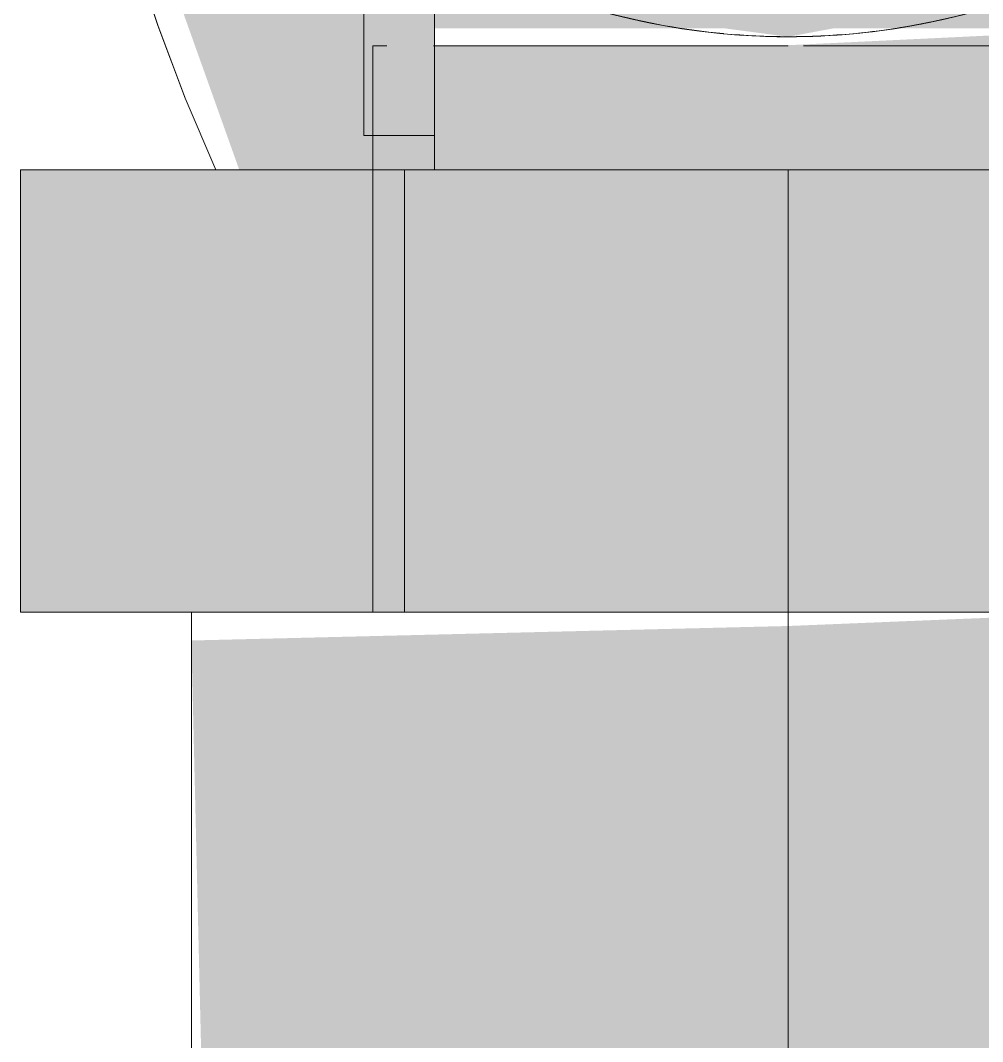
# Model space of a CAD drawing. Header units: millimetres. Extents: x -4000 to 187956, y -58990 to 162485.
# Drawn here: x 13898.29 to 13925.49, y 15852.1 to 15880.96 of the extents above; entities that cross this region are included whole.
import ezdxf

# ---------------------------------------------------------------- set-up
doc = ezdxf.new("R2010")
doc.units = ezdxf.units.MM
doc.linetypes.add('AEC_Center', pattern=[2400, 1200, -400, 400, -400])
for name, color, linetype, lineweight in [('A-GENM', 13, 'Continuous', 9), ('P-PIPE', 3, 'Continuous', 9), ('P-PIPE-CNTR', 3, 'Continuous', 9)]:
    doc.layers.add(name, color=color, linetype=linetype, lineweight=lineweight)

# ---------------------------------------------------------------- blocks, each defined once
blk = doc.blocks.new('DHA_Cụm đồng hồ đo nước_DN15-50 _ Kèm rắc co đồng_rắc co ren ngoài_ nối thẳng ren ngoài_van 1 chiều đồng_ van cổng đồng_ - DN20-1977990-0_000')
at = {"layer": 'P-PIPE', "color": 83, "lineweight": 13}
for p, q in [((0, -145), (0, -157.5)), ((0, -158.304), (0, -195.5))]:
    blk.add_line(p, q, dxfattribs=at)
blk = doc.blocks.new('DHA_Van 1 chiều_Đồng_DN15-50 - DN20-1977565-0_000')
at = {"layer": 'A-GENM', "lineweight": 13, "transparency": 33554534}
for points in [[(-35, 10.854), (-22.5, 10.854), (-22.5, 21.708), (-35, 21.708)], [(-18.74, 0), (-17.559, -6.338), (-16.095, -9.87), (-12.958, -13.958), (-8.87, -17.095), (-4.109, -19.067), (1, -19.74), (6.109, -19.067), (10.87, -17.095), (17.363, -10.824), (18.95, -7.807), (20.481, -1.966), (20.74, 0), (18.95, 7.807), (18.095, 9.87), (14.958, 13.958), (10.87, 17.095), (6.109, 19.067), (0.705, 19.701), (-4.109, 19.067), (-8.87, 17.095), (-12.958, 13.958), (-17.559, 6.338), (-18.067, 5.109)], [(-35, -10.854), (-22.5, -10.824), (-22.5, 10.854), (-35, 10.854), (-35, -10.824)], [(-35, -8.66), (-35, -9.659), (-22.5, -8.66), (-22.5, 8.66), (-35, 8.66), (-35, -7.071)]]:
    blk.add_hatch(color=83, dxfattribs=at).paths.add_polyline_path(points)
at = {"layer": 'P-PIPE', "lineweight": 13, "transparency": 33554534}
for points in [[(-22.5, 10), (1, 10), (1, 0), (22.5, 0), (22.5, 16.187), (13.164, 19.308), (0.705, 20.397), (-9.892, 20.021), (-22.5, 15.522), (-22.5, 12.761)], [(-22.261, 10), (-21.161, -10), (-18.5, -10), (-19.459, 10), (-21.805, 10)], [(-18.5, -10), (1, -10), (0.705, 10), (-18.5, 10), (-18.5, -1.966)]]:
    blk.add_hatch(color=83, dxfattribs=at).paths.add_polyline_path(points)
at = {"layer": 'A-GENM', "color": 83, "lineweight": 13}
for p, q in [((-35, 10.854), (-35, 21.708)), ((-35, 21.708), (-35, 17.772)), ((-35, 21.708), (-22.5, 21.708)), ((-22.5, 15.522), (-22.5, 21.708)), ((-22.5, 21.708), (-22.5, 10.854)), ((-35, 16.3), (-35, 11.932)), ((-22.5, 12.761), (-22.5, 15.522)), ((-35, -10.854), (-35, 10.854)), ((-22.5, 10.854), (-35, 10.854)), ((-35, 10.854), (-22.5, 10.854)), ((-22.5, 10.854), (-22.5, -10.854)), ((-35, 9.659), (-35, 10)), ((-35, 9.659), (-35, 10)), ((-22.5, 10), (-22.5, 8.66)), ((-35, 8.66), (-35, 9.659)), ((-35, 8.66), (-35, 9.659)), ((-35, 6.91), (-35, 8.356)), ((-35, 6.91), (-35, 8.356)), ((-35, 8.309), (-35, 7.071)), ((-22.5, 8.356), (-22.5, 6.91)), ((-22.5, 8.356), (-22.5, 6.91)), ((-22.5, 3.661), (-22.5, 5)), ((-22.5, 5), (-22.5, 3.693)), ((-22.5, 5), (-22.5, 3.693)), ((-35, 3.06), (-35, 4.394)), ((-35, 3.06), (-35, 4.394)), ((-35, 4.368), (-35, 3.041)), ((-35, 2.588), (-35, -1.966)), ((-35, -2.588), (-35, 2.588)), ((-35, 0), (-35, 2.588)), ((-22.5, 0.665), (-22.5, 2.588)), ((-22.5, 2.588), (-22.5, 0.672)), ((-22.5, 2.588), (-22.5, 0.672)), ((-22.5, 0), (-22.5, -2.588)), ((-35, -2.588), (-35, 0)), ((-22.5, -1.966), (-22.5, 0)), ((-22.5, 0), (-22.5, -2.588)), ((-35, -3.041), (-35, -4.368)), ((-35, -4.394), (-35, -3.06)), ((-35, -4.394), (-35, -3.06)), ((-22.5, -4.472), (-22.5, -3.041)), ((-22.5, -3.06), (-22.5, -5)), ((-22.5, -3.06), (-22.5, -5))]:
    blk.add_line(p, q, dxfattribs=at)
for start, end in [(360, 180), (150, 180), (180, 360), (180, 185.3522), (185.7712, 210)]:
    blk.add_arc((1, 0), 19.74, start, end, dxfattribs=at)
at = {"layer": 'P-PIPE', "color": 83, "lineweight": 13}
for p, q in [((-22.5, 16.187), (-22.5, 13.307)), ((-22.5, 15.53), (-22.5, 11.171)), ((-21.534, 12), (-21.534, 10)), ((-15.466, 12), (-21.534, 12)), ((-15.466, 12), (-21.534, 12)), ((-22.5, -10), (-22.5, 10)), ((-18.5, 10), (-22.5, 10)), ((-21.534, 10), (-21.431, 10)), ((-21.534, 10), (-21.431, 10)), ((-21.431, 10), (-21.128, 10)), ((-21.431, 10), (-21.128, 10)), ((-21.128, 10), (-20.646, 10)), ((-21.128, 10), (-20.646, 10)), ((-20.646, 10), (-20.017, 10)), ((-20.646, 10), (-20.017, 10)), ((-20.017, 10), (-19.285, 10)), ((-20.017, 10), (-19.285, 10)), ((-19.285, 10), (-18.5, 10)), ((-19.285, 10), (-18.5, 10)), ((-18.5, 10), (-15.996, 10)), ((-18.5, 10), (-17.715, 10)), ((-18.5, 10), (-17.715, 10)), ((-22.5, 5.174), (-22.5, 3.819)), ((-22.5, 2.713), (-22.5, 0.7)), ((-22.5, 0), (-22.5, -2.065)), ((-22.5, -3.182), (-22.5, -4.644))]:
    blk.add_line(p, q, dxfattribs=at)
at = {"layer": 'P-PIPE', "color": 83, "lineweight": 13, "flags": 128}
blk.add_lwpolyline([(-22.5, 16.187), (-20.475, 17.047), (-18.417, 17.825), (-16.33, 18.52), (-14.217, 19.131), (-12.081, 19.657), (-9.925, 20.097), (-7.754, 20.451), (-5.571, 20.717), (-3.378, 20.896), (-1.18, 20.987), (1.02, 20.991), (3.218, 20.906), (5.411, 20.733), (7.595, 20.473), (9.768, 20.126), (11.924, 19.692), (14.062, 19.172), (16.177, 18.567), (18.266, 17.878), (20.326, 17.106), (22.354, 16.253), (22.5, 16.187)], dxfattribs=at)
blk = doc.blocks.new('DHA_Nối thẳng ren ngoài_PPr_DN20-110 - Standard-1978864-0_000')
at = {"layer": 'P-PIPE', "lineweight": 13, "transparency": 33554534}
for points in [[(-12.5, 8.437), (-12.5, -16.875), (12.5, -16.3), (11.696, 16.875), (-12.5, 16.3), (-12.5, 11.932)], [(12.5, -11.75), (28.5, -10.824), (28.5, 11.75), (12.5, 11.35), (12.5, -11.35)], [(-12.5, 7.071), (-12.5, -10), (12.5, -9.659), (11.696, 10), (-12.5, 9.659), (-12.5, 8.66)], [(12.5, -8.66), (12.5, -10), (28.5, -9.659), (28.5, 10), (12.5, 9.659), (12.5, -7.071)]]:
    blk.add_hatch(color=83, dxfattribs=at).paths.add_polyline_path(points)
at = {"layer": 'P-PIPE', "color": 83, "lineweight": 13}
for p, q in [((12.5, 16.875), (-12.5, 16.875)), ((12.5, 11.932), (12.5, 16.875)), ((12.5, 16.3), (12.5, 16.875)), ((12.5, 14.614), (12.5, 16.3)), ((12.5, 11.932), (12.5, 14.614)), ((25, 11.75), (12.5, 11.75)), ((12.5, 11.75), (12.5, 11.35)), ((12.5, 11.75), (12.5, 11.35)), ((28.5, 11.75), (25, 11.75)), ((28.5, 11.35), (28.5, 11.75)), ((28.5, 11.35), (28.5, 11.75)), ((12.5, 8.437), (12.5, 10.931)), ((12.5, 10.176), (12.5, 8.457)), ((12.5, 8.66), (12.5, 10)), ((12.5, 9.659), (12.5, 10)), ((12.5, 10), (12.5, 9.659)), ((12.5, 10), (12.5, 8.66)), ((28.5, 8.309), (28.5, 10.028)), ((28.5, 10), (28.5, 8.66)), ((28.5, 10), (28.5, 8.66)), ((12.5, 8.66), (12.5, 9.659)), ((12.5, 9.659), (12.5, 8.66)), ((12.5, 4.368), (12.5, 8.437)), ((12.5, 7.071), (12.5, 8.356)), ((12.5, 6.91), (12.5, 8.356)), ((12.5, 8.356), (12.5, 6.91)), ((12.5, 8.356), (12.5, 6.91)), ((12.5, 7.122), (12.5, 8.316)), ((12.5, 8.309), (12.5, -8.309)), ((12.5, 8.309), (12.5, 7.132)), ((28.5, 8.356), (28.5, 6.91)), ((28.5, 8.356), (28.5, 6.91)), ((28.5, 7.132), (28.5, 8.309)), ((28.5, 5.875), (28.5, 8.309)), ((12.5, 6.91), (12.5, 7.071)), ((12.5, 6.952), (12.5, 5.875)), ((28.5, 5.875), (28.5, 6.952)), ((28.5, 3.041), (28.5, 5.875)), ((28.5, 3.041), (28.5, 5.034)), ((28.5, 5), (28.5, 3.06)), ((28.5, 5), (28.5, 3.06)), ((12.5, 4.406), (12.5, 3.041)), ((12.5, 3.06), (12.5, 4.394)), ((12.5, 3.06), (12.5, 4.394)), ((12.5, 4.394), (12.5, 3.06)), ((12.5, 4.394), (12.5, 3.06)), ((12.5, 3.059), (12.5, 4.368)), ((12.5, 0), (12.5, 4.368)), ((28.5, 0), (28.5, 3.041)), ((12.5, -1.984), (12.5, 2.608)), ((12.5, 2.596), (12.5, 0)), ((12.5, -2.588), (12.5, 2.588)), ((12.5, 0), (12.5, 2.588)), ((12.5, 2.588), (12.5, 0)), ((12.5, 2.588), (12.5, -2.588)), ((28.5, 0), (28.5, 2.596)), ((28.5, 2.588), (28.5, 0)), ((28.5, 2.588), (28.5, 0)), ((12.5, -4.368), (12.5, 0)), ((12.5, -2.588), (12.5, 0)), ((12.5, 0), (12.5, -1.979)), ((12.5, 0), (12.5, -2.588)), ((28.5, -0.43), (28.5, -2.588)), ((28.5, -0.43), (28.5, -2.588)), ((28.5, -3.041), (28.5, -0.43)), ((28.5, -3.041), (28.5, -0.43)), ((12.5, -1.979), (12.5, -3.041)), ((12.5, -3.041), (12.5, -4.406)), ((12.5, -4.368), (12.5, -3.059)), ((12.5, -4.394), (12.5, -3.06)), ((12.5, -4.394), (12.5, -3.06)), ((12.5, -3.06), (12.5, -4.394)), ((12.5, -3.06), (12.5, -4.394)), ((28.5, -5.034), (28.5, -3.041)), ((28.5, -5.875), (28.5, -3.041)), ((28.5, -3.06), (28.5, -5)), ((28.5, -3.06), (28.5, -5)), ((12.5, -8.437), (12.5, -4.368))]:
    blk.add_line(p, q, dxfattribs=at)
blk = doc.blocks.new('DHA_Cụm đồng hồ đo nước_DN15-50 _ Kèm rắc co đồng_rắc co ren ngoài_ nối thẳng ren ngoài_van 1 chiều đồng_ van cổng đồng_ - DN20-V2-0_000')
at = {"layer": 'P-PIPE', "color": 83, "lineweight": 13}
for p, q in [((0, -145), (0, -157.5)), ((0, -158.304), (0, -195.5))]:
    blk.add_line(p, q, dxfattribs=at)
blk = doc.blocks.new('DHA_Van 1 chiều_Đồng_DN15-50 - DN20-V4-0_000')
at = {"layer": 'A-GENM', "lineweight": 13, "transparency": 33554534}
for points in [[(-35, 10.854), (-22.5, 10.854), (-22.5, 21.708), (-35, 21.708)], [(-18.74, 0), (-17.559, -6.338), (-16.095, -9.87), (-12.958, -13.958), (-8.87, -17.095), (-4.109, -19.067), (1, -19.74), (6.109, -19.067), (10.87, -17.095), (17.363, -10.824), (18.95, -7.807), (20.481, -1.966), (20.74, 0), (18.95, 7.807), (18.095, 9.87), (14.958, 13.958), (10.87, 17.095), (6.109, 19.067), (0.705, 19.701), (-4.109, 19.067), (-8.87, 17.095), (-12.958, 13.958), (-17.559, 6.338), (-18.067, 5.109)], [(-35, -10.854), (-22.5, -10.824), (-22.5, 10.854), (-35, 10.854), (-35, -10.824)], [(-35, -8.66), (-35, -9.659), (-22.5, -8.66), (-22.5, 8.66), (-35, 8.66), (-35, -7.071)]]:
    blk.add_hatch(color=83, dxfattribs=at).paths.add_polyline_path(points)
at = {"layer": 'P-PIPE', "lineweight": 13, "transparency": 33554534}
for points in [[(-22.5, 10), (1, 10), (1, 0), (22.5, 0), (22.5, 16.187), (13.164, 19.308), (0.705, 20.397), (-9.892, 20.021), (-22.5, 15.522), (-22.5, 12.761)], [(-22.261, 10), (-21.161, -10), (-18.5, -10), (-19.459, 10), (-21.805, 10)], [(-18.5, -10), (1, -10), (0.705, 10), (-18.5, 10), (-18.5, -1.966)]]:
    blk.add_hatch(color=83, dxfattribs=at).paths.add_polyline_path(points)
at = {"layer": 'A-GENM', "color": 83, "lineweight": 13}
for p, q in [((-35, 17.115), (-35, 21.708)), ((-35, 21.708), (-35, 16.875)), ((-35, 21.708), (-22.5, 21.708)), ((-22.5, 15.522), (-22.5, 21.708)), ((-22.5, 21.708), (-22.5, 15.522)), ((-35, 11.932), (-35, 16.3)), ((-35, 16.3), (-35, 14.614)), ((-22.5, 12.761), (-22.5, 15.522)), ((-22.5, 15.522), (-22.5, 12.761)), ((-35, 14.614), (-35, 11.932)), ((-22.5, 10.854), (-35, 10.854)), ((-35, 10.854), (-28.247, 10.854)), ((-28.246, 10.854), (-22.5, 10.854)), ((-35, 9.659), (-35, 10)), ((-22.5, 10), (-22.5, 9.659)), ((-35, 8.66), (-35, 9.659)), ((-35, 8.66), (-35, 9.659)), ((-22.5, 9.659), (-22.5, 8.66)), ((-22.5, 9.659), (-22.5, 8.66)), ((-35, 7.071), (-35, 8.356)), ((-35, 7.071), (-35, 8.356)), ((-35, 8.309), (-35, 7.071)), ((-35, 7.071), (-35, 8.309)), ((-35, 6.91), (-35, 7.071)), ((-35, 6.91), (-35, 7.071)), ((-22.5, 7.071), (-22.5, 6.91)), ((-22.5, 7.071), (-22.5, 6.91)), ((-22.5, 5), (-22.5, 3.661)), ((-22.5, 3.661), (-22.5, 5)), ((-22.5, 5), (-22.5, 3.693)), ((-22.5, 5), (-22.5, 3.693)), ((-35, 3.06), (-35, 4.394)), ((-35, 3.06), (-35, 4.394)), ((-35, 4.368), (-35, 3.041)), ((-35, 3.041), (-35, 4.368)), ((-35, 2.588), (-35, 0)), ((-35, -1.966), (-35, 2.588)), ((-35, 0), (-35, 2.588)), ((-35, 0), (-35, 2.588)), ((-22.5, 2.588), (-22.5, 0.665)), ((-22.5, 0.665), (-22.5, 2.588)), ((-22.5, 2.588), (-22.5, 0.672)), ((-22.5, 2.588), (-22.5, 0.672)), ((-22.5, 0), (-22.5, -1.966)), ((-22.5, 0), (-22.5, -2.588)), ((-35, 0), (-35, -1.966)), ((-35, -2.588), (-35, 0)), ((-35, -2.588), (-35, 0)), ((-22.5, -1.966), (-22.5, 0)), ((-22.5, 0), (-22.5, -2.588)), ((-35, -3.041), (-35, -4.368)), ((-35, -4.368), (-35, -3.041)), ((-35, -4.394), (-35, -3.06)), ((-35, -4.394), (-35, -3.06)), ((-22.5, -3.041), (-22.5, -4.472)), ((-22.5, -4.472), (-22.5, -3.041)), ((-22.5, -3.06), (-22.5, -4.496)), ((-22.5, -3.06), (-22.5, -4.496))]:
    blk.add_line(p, q, dxfattribs=at)
for start, end in [(165, 179.9998), (165, 179.9998), (180, 185.3522), (180, 185.3522), (185.7711, 194.9998), (185.7711, 194.9998)]:
    blk.add_arc((1, 0), 19.74, start, end, dxfattribs=at)
at = {"layer": 'P-PIPE', "color": 83, "lineweight": 13}
for p, q in [((-22.5, 16.187), (-22.5, 15.298)), ((-22.5, 15.53), (-22.5, 13.402)), ((-22.5, 15.298), (-22.5, 13.307)), ((-21.431, 12), (-21.534, 12)), ((-21.431, 12), (-21.534, 12)), ((-21.128, 12), (-21.431, 12)), ((-21.128, 12), (-21.431, 12)), ((-20.646, 12), (-21.128, 12)), ((-20.646, 12), (-21.128, 12)), ((-20.017, 12), (-20.646, 12)), ((-20.017, 12), (-20.646, 12)), ((-19.285, 12), (-20.017, 12)), ((-19.285, 12), (-20.017, 12)), ((-18.5, 12), (-19.285, 12)), ((-18.5, 12), (-19.285, 12)), ((-17.715, 12), (-18.5, 12)), ((-17.715, 12), (-18.5, 12)), ((-22.261, 10), (-22.5, 10)), ((-21.805, 10), (-22.261, 10)), ((-21.161, 10), (-21.805, 10)), ((-21.534, 10), (-20.646, 10)), ((-21.534, 10), (-20.646, 10)), ((-20.363, 10), (-21.161, 10)), ((-20.646, 10), (-20.017, 10)), ((-20.646, 10), (-20.017, 10)), ((-19.459, 10), (-20.363, 10)), ((-20.017, 10), (-19.285, 10)), ((-20.017, 10), (-19.285, 10)), ((-18.5, 10), (-19.459, 10)), ((-19.285, 10), (-16.354, 10)), ((-19.285, 10), (-16.983, 10)), ((-18.5, 10), (-15.996, 10)), ((-22.5, 5.174), (-22.5, 3.82)), ((-22.5, 3.661), (-22.5, 5)), ((-22.5, 2.713), (-22.5, 0.7)), ((-22.5, 0.665), (-22.5, 2.588)), ((-22.5, -1.966), (-22.5, 0)), ((-22.5, 0), (-22.5, -2.065)), ((-22.5, -4.472), (-22.5, -3.041)), ((-22.5, -3.182), (-22.5, -4.644))]:
    blk.add_line(p, q, dxfattribs=at)
at = {"layer": 'P-PIPE', "color": 83, "lineweight": 13, "flags": 128}
blk.add_lwpolyline([(-22.5, 16.187), (-20.475, 17.047), (-18.417, 17.825), (-16.33, 18.52), (-14.217, 19.131), (-12.081, 19.657), (-9.925, 20.097), (-7.754, 20.451), (-5.571, 20.717), (-3.378, 20.896), (-1.18, 20.987), (1.02, 20.991), (3.218, 20.906), (5.411, 20.733), (7.595, 20.473), (9.768, 20.126), (11.924, 19.692), (14.062, 19.172), (16.177, 18.567), (18.266, 17.878), (20.326, 17.106), (22.354, 16.253)], dxfattribs=at)
blk = doc.blocks.new('DHA_Nối thẳng ren ngoài_PPr_DN20-110 - Standard-V5-0_000')
at = {"layer": 'P-PIPE', "lineweight": 13, "transparency": 33554534}
for points in [[(-12.5, 8.437), (-12.5, -16.875), (12.5, -16.3), (11.696, 16.875), (-12.5, 16.3), (-12.5, 11.932)], [(12.5, -11.75), (28.5, -10.824), (28.5, 11.75), (12.5, 11.35), (12.5, -11.35)], [(-12.5, 7.071), (-12.5, -10), (12.5, -9.659), (11.696, 10), (-12.5, 9.659), (-12.5, 8.66)], [(12.5, -8.66), (12.5, -10), (28.5, -9.659), (28.5, 10), (12.5, 9.659), (12.5, -7.071)]]:
    blk.add_hatch(color=83, dxfattribs=at).paths.add_polyline_path(points)
at = {"layer": 'P-PIPE', "color": 83, "lineweight": 13}
for p, q in [((12.5, 16.875), (-12.5, 16.875)), ((12.5, 16.3), (12.5, 16.875)), ((12.5, 16.3), (12.5, 16.875)), ((12.5, 14.614), (12.5, 16.3)), ((12.5, 14.614), (12.5, 16.3)), ((12.5, 11.932), (12.5, 14.614)), ((12.5, 11.932), (12.5, 14.614)), ((25, 11.75), (12.5, 11.75)), ((12.5, 11.75), (12.5, 11.35)), ((12.5, 11.75), (12.5, 11.35)), ((28.5, 11.75), (25, 11.75)), ((28.5, 11.35), (28.5, 11.75)), ((28.5, 11.35), (28.5, 11.75)), ((12.5, 9.659), (12.5, 10)), ((12.5, 9.659), (12.5, 10)), ((12.5, 10), (12.5, 9.659)), ((12.5, 10), (12.5, 9.659)), ((28.5, 10), (28.5, 8.66)), ((28.5, 10), (28.5, 8.66)), ((12.5, 8.66), (12.5, 9.659)), ((12.5, 8.66), (12.5, 9.659)), ((12.5, 9.659), (12.5, 8.66)), ((12.5, 9.659), (12.5, 8.66)), ((12.5, 7.071), (12.5, 8.356)), ((12.5, 7.071), (12.5, 8.356)), ((12.5, 8.356), (12.5, 7.071)), ((12.5, 8.356), (12.5, 7.071)), ((12.5, 7.122), (12.5, 8.316)), ((12.5, 7.122), (12.5, 8.316)), ((12.5, 8.309), (12.5, 7.132)), ((12.5, 8.309), (12.5, 7.132)), ((28.5, 8.356), (28.5, 7.071)), ((28.5, 8.356), (28.5, 7.071)), ((28.5, 7.132), (28.5, 8.309)), ((28.5, 7.132), (28.5, 8.309)), ((12.5, 6.91), (12.5, 7.071)), ((12.5, 6.91), (12.5, 7.071)), ((12.5, 7.071), (12.5, 6.91)), ((12.5, 7.071), (12.5, 6.91)), ((12.5, 6.952), (12.5, 5.875)), ((12.5, 6.952), (12.5, 5.875)), ((28.5, 7.071), (28.5, 6.91)), ((28.5, 7.071), (28.5, 6.91)), ((28.5, 5.875), (28.5, 6.952)), ((28.5, 5.875), (28.5, 6.952)), ((28.5, 3.041), (28.5, 5.034)), ((28.5, 3.041), (28.5, 5.034)), ((28.5, 5), (28.5, 3.06)), ((28.5, 5), (28.5, 3.06)), ((12.5, 4.406), (12.5, 3.041)), ((12.5, 4.406), (12.5, 3.041)), ((12.5, 3.06), (12.5, 4.394)), ((12.5, 3.06), (12.5, 4.394)), ((12.5, 4.394), (12.5, 3.06)), ((12.5, 4.394), (12.5, 3.06)), ((12.5, 3.059), (12.5, 4.368)), ((12.5, 3.059), (12.5, 4.368)), ((12.5, 0), (12.5, 2.608)), ((12.5, 0), (12.5, 2.608)), ((12.5, 2.596), (12.5, 0)), ((12.5, 2.596), (12.5, 0)), ((12.5, 0), (12.5, 2.588)), ((12.5, 0), (12.5, 2.588)), ((12.5, 2.588), (12.5, 0)), ((12.5, 2.588), (12.5, 0)), ((28.5, 0), (28.5, 2.596)), ((28.5, 0), (28.5, 2.596)), ((28.5, 2.588), (28.5, 0)), ((28.5, 2.588), (28.5, 0)), ((12.5, -1.984), (12.5, 0)), ((12.5, -2.588), (12.5, 0)), ((12.5, -2.588), (12.5, 0)), ((12.5, 0), (12.5, -1.979)), ((12.5, 0), (12.5, -1.979)), ((12.5, -1.984), (12.5, 0)), ((12.5, 0), (12.5, -2.588)), ((12.5, 0), (12.5, -2.588)), ((28.5, -0.43), (28.5, -2.588)), ((28.5, -0.43), (28.5, -2.588)), ((28.5, -5.034), (28.5, -0.43)), ((28.5, -3.041), (28.5, -0.43)), ((12.5, -1.979), (12.5, -3.041)), ((12.5, -1.979), (12.5, -3.041)), ((12.5, -3.041), (12.5, -4.406)), ((12.5, -3.041), (12.5, -4.406)), ((12.5, -4.368), (12.5, -3.059)), ((12.5, -4.368), (12.5, -3.059)), ((12.5, -4.394), (12.5, -3.06)), ((12.5, -4.394), (12.5, -3.06)), ((12.5, -3.06), (12.5, -4.394)), ((12.5, -3.06), (12.5, -4.394)), ((28.5, -5.034), (28.5, -3.041)), ((28.5, -3.06), (28.5, -5)), ((28.5, -3.06), (28.5, -5))]:
    blk.add_line(p, q, dxfattribs=at)
blk = doc.blocks.new('DHA_Cụm đồng hồ đo nước_DN15-50 _ Kèm rắc co đồng_rắc co ren ngoài_ nối thẳng ren ngoài_van 1 chiều đồng_ van cổng đồng_ - DN20-V8-0_000')
at = {"layer": 'P-PIPE', "color": 83, "lineweight": 13}
for p, q in [((13920, 15876.737), (13920, 15864.238)), ((13920, 15863.434), (13920, 15839.238))]:
    blk.add_line(p, q, dxfattribs=at)
blk = doc.blocks.new('DHA_Van 1 chiều_Đồng_DN15-50 - DN20-V10-0_000')
at = {"layer": 'A-GENM', "lineweight": 13, "transparency": 33554534}
for points in [[(13920, 15880.498), (13926.336, 15881.679), (13929.87, 15883.143), (13933.958, 15886.28), (13937.095, 15890.368), (13939.068, 15895.129), (13939.74, 15900.238), (13939.068, 15905.347), (13937.095, 15910.108), (13930.825, 15916.601), (13927.809, 15918.187), (13921.966, 15919.719), (13920, 15919.978), (13912.192, 15918.187), (13910.13, 15917.333), (13906.042, 15914.196), (13902.905, 15910.108), (13900.933, 15905.347), (13900.299, 15899.942), (13900.933, 15895.129), (13902.905, 15890.368), (13906.042, 15886.28), (13913.664, 15881.679), (13914.891, 15881.171)], [(13909.146, 15864.238), (13909.146, 15876.738), (13898.292, 15876.738), (13898.292, 15864.238)], [(13930.854, 15864.238), (13930.825, 15876.738), (13909.146, 15876.738), (13909.146, 15864.238), (13930.825, 15864.238)], [(13910.341, 15864.238), (13911.34, 15864.238), (13910.341, 15876.738)], [(13929.659, 15864.238), (13928.66, 15876.738), (13911.34, 15876.738), (13911.34, 15864.238), (13928.66, 15864.238)]]:
    blk.add_hatch(color=83, dxfattribs=at).paths.add_polyline_path(points)
at = {"layer": 'P-PIPE', "lineweight": 13, "transparency": 33554534}
for points in [[(13910, 15876.738), (13910, 15900.238), (13920, 15900.238), (13920, 15921.738), (13903.813, 15921.738), (13900.692, 15912.402), (13899.603, 15899.942), (13899.979, 15889.346), (13904.478, 15876.738), (13907.239, 15876.738)], [(13930, 15880.738), (13930, 15900.238), (13910, 15899.942), (13910, 15880.738), (13921.966, 15880.738)], [(13910, 15876.977), (13930, 15878.077), (13930, 15880.738), (13910, 15879.779), (13910, 15877.433)]]:
    blk.add_hatch(color=83, dxfattribs=at).paths.add_polyline_path(points)
at = {"layer": 'A-GENM', "color": 83, "lineweight": 13}
for p, q in [((13904.478, 15876.738), (13898.292, 15876.738)), ((13898.292, 15876.738), (13904.478, 15876.738)), ((13898.292, 15864.238), (13898.292, 15876.737)), ((13907.239, 15876.738), (13904.478, 15876.738)), ((13904.478, 15876.738), (13907.239, 15876.738)), ((13909.146, 15876.737), (13909.146, 15870.991)), ((13909.146, 15870.991), (13909.146, 15876.737)), ((13915, 15876.738), (13916.339, 15876.738)), ((13916.339, 15876.738), (13915, 15876.738)), ((13917.412, 15876.738), (13919.335, 15876.738)), ((13919.335, 15876.738), (13917.412, 15876.738)), ((13920, 15876.738), (13921.966, 15876.738)), ((13921.966, 15876.738), (13920, 15876.738)), ((13923.041, 15876.738), (13924.473, 15876.738)), ((13924.473, 15876.738), (13923.041, 15876.738)), ((13909.146, 15870.991), (13909.146, 15864.238)), ((13909.146, 15864.238), (13909.146, 15870.991)), ((13902.885, 15864.238), (13898.292, 15864.238)), ((13898.292, 15864.238), (13903.125, 15864.238)), ((13905.386, 15864.238), (13903.7, 15864.238)), ((13903.7, 15864.238), (13905.386, 15864.238)), ((13908.068, 15864.238), (13905.386, 15864.238)), ((13905.386, 15864.238), (13908.068, 15864.238)), ((13911.692, 15864.238), (13912.929, 15864.238)), ((13912.929, 15864.238), (13911.692, 15864.238)), ((13915.633, 15864.238), (13916.959, 15864.238)), ((13916.959, 15864.238), (13915.633, 15864.238)), ((13917.412, 15864.238), (13920, 15864.238)), ((13920, 15864.238), (13917.412, 15864.238)), ((13920, 15864.238), (13921.966, 15864.238)), ((13921.966, 15864.238), (13920, 15864.238)), ((13923.041, 15864.238), (13924.368, 15864.238)), ((13924.368, 15864.238), (13923.041, 15864.238))]:
    blk.add_line(p, q, dxfattribs=at)
for start, end in [(255, 269.9998), (255, 264.6496), (275.7711, 284.9998), (275.7711, 284.9998), (264.6625, 269.9998), (270, 275.3403), (270, 275.3375)]:
    blk.add_arc((13920, 15900.238), 19.74, start, end, dxfattribs=at)
for centre, major_axis, start_param, end_param in [((13920, 15876.738), (10, 0), 2.879793, 3.141593), ((13920, 15876.738), (10, 0), 3.141593, 3.403392), ((13920, 15876.738), (10, 0), 3.403392, 3.665191), ((13920, 15876.738), (-10, 0), 5.759587, 6.021386), ((13920, 15876.738), (-10, 0), 0.785398, 0.807894), ((13920, 15876.738), (10, 0), 2.333699, 2.356194), ((13920, 15876.738), (-10, 0), 1.047198, 1.192541), ((13920, 15876.738), (10, 0), 1.949051, 2.094395), ((13920, 15876.738), (-10, 0), 1.308997, 1.503506), ((13920, 15876.738), (10, 0), 1.638086, 1.832596), ((13920, 15876.738), (10, 0), 4.712389, 4.974188), ((13920, 15876.738), (10, 0), 1.308997, 1.570796), ((13920, 15876.738), (10, 0), 5.023354, 5.178723), ((13920, 15876.738), (-10, 0), 4.246054, 4.401424), ((13920, 15864.238), (10, 0), 3.141593, 3.403392), ((13920, 15864.238), (-10, 0), 6.021386, 6.283185), ((13920, 15864.238), (10, 0), 3.403392, 3.665191), ((13920, 15864.238), (-10, 0), 5.759587, 6.021386), ((13920, 15864.238), (-10, 0), 5.497796, 5.70164), ((13920, 15864.238), (-10, 0), 0.581545, 0.785389), ((13920, 15864.238), (10, 0), 2.333699, 2.356195), ((13920, 15864.238), (10, 0), 3.926991, 3.949487), ((13920, 15864.238), (-10, 0), 5.02336, 5.167338), ((13920, 15864.238), (10, 0), 4.25744, 4.401418), ((13920, 15864.238), (10, 0), 1.570802, 1.832596), ((13920, 15864.238), (-10, 0), 1.308997, 1.570791), ((13920, 15864.238), (-10, 0), 4.45059, 4.712389), ((13920, 15864.238), (-10, 0), 1.570796, 1.832596), ((13920, 15864.238), (10, 0), 1.115853, 1.259831), ((13920, 15864.238), (10, 0), 5.023354, 5.167332)]:
    blk.add_ellipse(centre, major_axis=major_axis, ratio=0.000003, start_param=start_param, end_param=end_param, dxfattribs=at)
at = {"layer": 'P-PIPE', "color": 83, "lineweight": 13}
for p, q in [((13910, 15880.738), (13910, 15883.242)), ((13910, 15879.953), (13910, 15882.884)), ((13910, 15879.953), (13910, 15882.884)), ((13908, 15881.685), (13908, 15877.704)), ((13908, 15881.685), (13908, 15877.704)), ((13910, 15880.738), (13910, 15879.779)), ((13910, 15879.221), (13910, 15879.953)), ((13910, 15879.221), (13910, 15879.953)), ((13910, 15879.779), (13910, 15878.875)), ((13910, 15878.593), (13910, 15879.221)), ((13910, 15878.593), (13910, 15879.221)), ((13910, 15878.875), (13910, 15878.077)), ((13910, 15877.704), (13910, 15878.593)), ((13910, 15878.11), (13910, 15878.593)), ((13910, 15877.807), (13910, 15878.11)), ((13910, 15878.077), (13910, 15877.433)), ((13910, 15877.704), (13910, 15877.807)), ((13910, 15877.433), (13910, 15876.977)), ((13910, 15876.977), (13910, 15876.738)), ((13916.339, 15876.738), (13915, 15876.738)), ((13919.335, 15876.738), (13917.412, 15876.738)), ((13921.966, 15876.738), (13920, 15876.738)), ((13924.473, 15876.738), (13923.041, 15876.738))]:
    blk.add_line(p, q, dxfattribs=at)
at = {"layer": 'P-PIPE', "color": 83, "lineweight": 13, "flags": 128}
blk.add_lwpolyline([(13903.813, 15876.738), (13902.953, 15878.763), (13902.175, 15880.821), (13901.48, 15882.908), (13900.869, 15885.021), (13900.343, 15887.157), (13899.903, 15889.313), (13899.55, 15891.484), (13899.283, 15893.668), (13899.104, 15895.86), (13899.013, 15898.058), (13899.01, 15900.258), (13899.094, 15902.456), (13899.267, 15904.649), (13899.527, 15906.834), (13899.874, 15909.006), (13900.308, 15911.163), (13900.828, 15913.3), (13901.433, 15915.415), (13902.122, 15917.504), (13902.894, 15919.564), (13903.748, 15921.592)], dxfattribs=at)
at = {"layer": 'P-PIPE', "color": 83, "lineweight": 13}
for major_axis, start_param, end_param in [((-16.187, 0), 5.677388, 6.569152), ((16.187, 0), 3.427559, 3.737014), ((-16.187, 0), 4.95059, 5.037709), ((16.187, 0), 1.614079, 1.739194), ((-16.187, 0), 4.584496, 4.712389), ((16.187, 0), 1.279803, 1.372929)]:
    blk.add_ellipse((13920, 15876.738), major_axis=major_axis, ratio=0.000003, start_param=start_param, end_param=end_param, dxfattribs=at)
blk = doc.blocks.new('DHA_Nối thẳng ren ngoài_PPr_DN20-110 - Standard-V11-0_000')
at = {"layer": 'P-PIPE', "lineweight": 13, "transparency": 33554534}
for points in [[(13920, 15864.238), (13931.75, 15864.238), (13930.825, 15880.238), (13908.25, 15880.238), (13908.651, 15864.238), (13916.959, 15864.238)], [(13930, 15864.238), (13929.659, 15880.238), (13910, 15880.238), (13910.341, 15864.238), (13929.659, 15864.238)], [(13920, 15839.238), (13936.875, 15839.238), (13936.3, 15864.238), (13903.125, 15863.434), (13903.7, 15839.238), (13915.633, 15839.238)], [(13930, 15839.238), (13929.659, 15864.238), (13910, 15863.434), (13910.341, 15839.238), (13929.659, 15839.238)]]:
    blk.add_hatch(color=83, dxfattribs=at).paths.add_polyline_path(points)
at = {"layer": 'P-PIPE', "color": 83, "lineweight": 13}
for p, q in [((13908.25, 15880.237), (13908.25, 15876.738)), ((13908.25, 15876.737), (13908.25, 15864.238)), ((13903.125, 15864.238), (13903.125, 15839.238))]:
    blk.add_line(p, q, dxfattribs=at)
for centre, major_axis, start_param, end_param in [((13920, 15880.238), (-11.75, 0), 6.021386, 6.283185), ((13920, 15880.238), (-11.75, 0), 0, 0.261799), ((13920, 15880.238), (-10, 0), 0, 0.261799), ((13920, 15880.238), (-10, 0), 6.021386, 6.283185), ((13920, 15880.238), (10, 0), 3.403392, 3.665191), ((13920, 15880.238), (-10, 0), 5.759587, 6.021386), ((13920, 15880.238), (10, 0), 3.723138, 3.926982), ((13920, 15880.238), (10, 0), 2.356204, 2.560047), ((13920, 15880.238), (-11.75, 0), 5.364668, 5.497787), ((13920, 15880.238), (11.75, 0), 3.926991, 4.06011), ((13920, 15880.238), (-10, 0), 0.785398, 0.807894), ((13920, 15880.238), (10, 0), 2.333699, 2.356194), ((13920, 15880.238), (-11.75, 0), 5.235988, 5.345517), ((13920, 15880.238), (11.75, 0), 4.079261, 4.18879), ((13920, 15880.238), (-11.75, 0), 4.974193, 5.155153), ((13920, 15880.238), (11.75, 0), 4.269625, 4.450585), ((13920, 15880.238), (10, 0), 4.18879, 4.401418), ((13920, 15880.238), (10, 0), 1.881767, 2.094395), ((13920, 15880.238), (-11.75, 0), 4.712394, 4.935197), ((13920, 15880.238), (-11.75, 0), 1.347988, 1.570792), ((13920, 15880.238), (-10, 0), 1.308997, 1.570791), ((13920, 15880.238), (10, 0), 1.570802, 1.832596), ((13920, 15880.238), (-10, 0), 4.45059, 4.669627), ((13920, 15880.238), (11.75, 0), 1.128037, 1.534413), ((13920, 15880.238), (-10, 0), 1.61369, 1.832596), ((13920, 15880.238), (11.75, 0), 4.748904, 4.974188), ((13920, 15880.238), (11.75, 0), 4.974188, 5.155148), ((13920, 15880.238), (-10, 0), 1.881761, 2.094389), ((13920, 15880.238), (-10, 0), 4.188796, 4.401424), ((13920, 15864.238), (16.875, 0), 2.618002, 3.141593), ((13920, 15864.238), (-16.875, 0), 0, 0.52359), ((13920, 15864.238), (-16.875, 0), 5.497793, 5.759587), ((13920, 15864.238), (16.875, 0), 3.665191, 3.926985), ((13920, 15864.238), (-11.75, 0), 0, 0.261799), ((13920, 15864.238), (-11.75, 0), 6.021386, 6.283185), ((13920, 15864.238), (-10, 0), 6.021386, 6.283185), ((13920, 15864.238), (-10, 0), 0, 0.261799), ((13920, 15864.238), (-10, 0), 6.021386, 6.283185), ((13920, 15864.238), (10, 0), 3.141593, 3.403392), ((13920, 15864.238), (-10, 0), 5.759587, 6.021386), ((13920, 15864.238), (10, 0), 3.403392, 3.665191), ((13920, 15864.238), (-10, 0), 5.759587, 6.021386), ((13920, 15864.238), (10, 0), 3.403392, 3.665191), ((13920, 15864.238), (-10, 0), 5.497796, 5.70164), ((13920, 15864.238), (-10, 0), 0.581545, 0.785389), ((13920, 15864.238), (10, 0), 2.356204, 2.560047), ((13920, 15864.238), (10, 0), 3.723138, 3.926982), ((13920, 15864.238), (16.875, 0), 2.006502, 2.086097), ((13920, 15864.238), (-16.875, 0), 1.055495, 1.13509), ((13920, 15864.238), (-11.75, 0), 0.785398, 0.918517), ((13920, 15864.238), (11.75, 0), 2.223075, 2.356194), ((13920, 15864.238), (10, 0), 2.333699, 2.356195), ((13920, 15864.238), (10, 0), 3.926991, 3.949487), ((13920, 15864.238), (10, 0), 2.333699, 2.356194), ((13920, 15864.238), (-10, 0), 0.785398, 0.807894), ((13920, 15864.238), (-11.75, 0), 0.937668, 1.047198), ((13920, 15864.238), (-11.75, 0), 5.235988, 5.345517), ((13920, 15864.238), (11.75, 0), 4.32805, 4.450585), ((13920, 15864.238), (-11.75, 0), 4.974193, 5.096728), ((13920, 15864.238), (-10, 0), 5.02336, 5.167338), ((13920, 15864.238), (-10, 0), 1.115847, 1.259826), ((13920, 15864.238), (-10, 0), 5.02336, 5.167338), ((13920, 15864.238), (10, 0), 4.25744, 4.401418), ((13920, 15864.238), (-16.875, 0), 4.894682, 4.974188), ((13920, 15864.238), (-16.875, 0), 1.308997, 1.388503), ((13920, 15864.238), (-16.875, 0), 4.712392, 4.867529), ((13920, 15864.238), (-16.875, 0), 1.415656, 1.570793), ((13920, 15864.238), (-11.75, 0), 1.347988, 1.570792), ((13920, 15864.238), (11.75, 0), 1.570801, 1.793604), ((13920, 15864.238), (-10, 0), 4.712395, 4.974188), ((13920, 15864.238), (-10, 0), 1.308997, 1.570791), ((13920, 15864.238), (10, 0), 1.570802, 1.832596), ((13920, 15864.238), (-10, 0), 1.308997, 1.570791), ((13920, 15864.238), (-10, 0), 4.45059, 4.712389), ((13920, 15864.238), (-10, 0), 1.570796, 1.832596), ((13920, 15864.238), (-11.75, 0), 1.570796, 1.740012), ((13920, 15864.238), (11.75, 0), 1.40158, 1.570796), ((13920, 15864.238), (16.875, 0), 1.452972, 1.570796), ((13920, 15864.238), (-16.875, 0), 1.570796, 1.688621), ((13920, 15864.238), (10, 0), 1.308997, 1.570796), ((13920, 15864.238), (10, 0), 4.712389, 4.974188), ((13920, 15864.238), (-11.75, 0), 1.740012, 1.832596), ((13920, 15864.238), (11.75, 0), 1.308997, 1.40158), ((13920, 15864.238), (11.75, 0), 4.974188, 5.096723), ((13920, 15864.238), (11.75, 0), 1.186462, 1.308997), ((13920, 15864.238), (16.875, 0), 1.309, 1.388506), ((13920, 15864.238), (-16.875, 0), 1.753086, 1.832592), ((13920, 15864.238), (10, 0), 1.115853, 1.259831), ((13920, 15864.238), (10, 0), 5.023354, 5.167332), ((13920, 15864.238), (-10, 0), 4.257446, 4.401424), ((13920, 15864.238), (-10, 0), 1.881761, 2.02574)]:
    blk.add_ellipse(centre, major_axis=major_axis, ratio=0.000003, start_param=start_param, end_param=end_param, dxfattribs=at)
blk = doc.blocks.new('DHA_Cụm đồng hồ đo nước_DN15-50 _ Kèm rắc co đồng_rắc co ren ngoài_ nối thẳng ren ngoài_van 1 chiều đồng_ van cổng đồng_ - DN20-V14-0_000')
at = {"layer": 'P-PIPE', "color": 83, "lineweight": 13}
for p, q in [((13920, 15876.737), (13920, 15864.239)), ((13920, 15863.434), (13920, 15839.239))]:
    blk.add_line(p, q, dxfattribs=at)
blk = doc.blocks.new('DHA_Van 1 chiều_Đồng_DN15-50 - DN20-V16-0_000')
at = {"layer": 'A-GENM', "lineweight": 13, "transparency": 33554534}
for points in [[(13920, 15880.499), (13926.335, 15881.679), (13929.87, 15883.143), (13933.958, 15886.28), (13937.095, 15890.369), (13939.068, 15895.13), (13939.74, 15900.239), (13939.068, 15905.348), (13937.095, 15910.109), (13930.825, 15916.602), (13927.81, 15918.187), (13921.966, 15919.72), (13920, 15919.979), (13912.19, 15918.187), (13910.13, 15917.334), (13906.042, 15914.197), (13902.905, 15910.109), (13900.933, 15905.348), (13900.299, 15899.942), (13900.933, 15895.13), (13902.905, 15890.369), (13906.042, 15886.28), (13913.665, 15881.679), (13914.891, 15881.171)], [(13909.146, 15864.239), (13909.146, 15876.739), (13898.292, 15876.739), (13898.292, 15864.239)], [(13930.854, 15864.239), (13930.825, 15876.739), (13909.146, 15876.739), (13909.146, 15864.239), (13930.825, 15864.239)], [(13910.341, 15864.239), (13911.34, 15864.239), (13910.341, 15876.739)], [(13929.659, 15864.239), (13928.66, 15876.739), (13911.34, 15876.739), (13911.34, 15864.239), (13928.66, 15864.239)]]:
    blk.add_hatch(color=83, dxfattribs=at).paths.add_polyline_path(points)
at = {"layer": 'P-PIPE', "lineweight": 13, "transparency": 33554534}
for points in [[(13910, 15876.739), (13910, 15900.239), (13920, 15900.239), (13920, 15921.739), (13903.813, 15921.739), (13900.692, 15912.403), (13899.603, 15899.942), (13899.979, 15889.347), (13904.478, 15876.739), (13907.239, 15876.739)], [(13930, 15880.739), (13930, 15900.239), (13910, 15899.942), (13910, 15880.739), (13921.966, 15880.739)], [(13910, 15876.978), (13930, 15878.078), (13930, 15880.739), (13910, 15879.779), (13910, 15877.433)]]:
    blk.add_hatch(color=83, dxfattribs=at).paths.add_polyline_path(points)
at = {"layer": 'A-GENM', "color": 83, "lineweight": 13}
for p, q in [((13904.478, 15876.739), (13898.292, 15876.739)), ((13898.292, 15876.739), (13904.478, 15876.739)), ((13898.292, 15864.239), (13898.292, 15876.737)), ((13907.239, 15876.739), (13904.478, 15876.739)), ((13904.478, 15876.739), (13907.239, 15876.739)), ((13909.146, 15876.737), (13909.146, 15870.991)), ((13909.146, 15870.992), (13909.146, 15876.737)), ((13915, 15876.739), (13916.339, 15876.739)), ((13916.339, 15876.739), (13915, 15876.739)), ((13917.412, 15876.739), (13919.335, 15876.739)), ((13919.335, 15876.739), (13917.412, 15876.739)), ((13920, 15876.739), (13921.966, 15876.739)), ((13921.966, 15876.739), (13920, 15876.739)), ((13923.041, 15876.739), (13924.473, 15876.739)), ((13924.473, 15876.739), (13923.041, 15876.739)), ((13909.146, 15870.991), (13909.146, 15864.239)), ((13909.146, 15864.239), (13909.146, 15870.991)), ((13903.125, 15864.239), (13898.292, 15864.239)), ((13898.292, 15864.239), (13903.125, 15864.239)), ((13905.386, 15864.239), (13903.7, 15864.239)), ((13903.7, 15864.239), (13905.386, 15864.239)), ((13908.068, 15864.239), (13905.386, 15864.239)), ((13905.386, 15864.239), (13908.068, 15864.239)), ((13911.692, 15864.239), (13912.929, 15864.239)), ((13912.929, 15864.239), (13911.692, 15864.239)), ((13915.633, 15864.239), (13916.959, 15864.239)), ((13916.959, 15864.239), (13915.633, 15864.239)), ((13917.412, 15864.239), (13920, 15864.239)), ((13920, 15864.239), (13917.412, 15864.239)), ((13920, 15864.239), (13921.966, 15864.239)), ((13921.966, 15864.239), (13920, 15864.239)), ((13923.041, 15864.239), (13924.368, 15864.239)), ((13924.368, 15864.239), (13923.041, 15864.239))]:
    blk.add_line(p, q, dxfattribs=at)
for start, end in [(255, 264.6609), (255, 264.6496), (275.7711, 284.9998), (275.7711, 284.9998), (264.6737, 269.9998), (264.6765, 269.9998), (270, 275.3263), (270, 275.3235)]:
    blk.add_arc((13920, 15900.239), 19.74, start, end, dxfattribs=at)
for centre, major_axis, start_param, end_param in [((13920, 15876.739), (10, 0), 2.879793, 3.403392), ((13920, 15876.739), (10, 0), 3.403392, 3.665191), ((13920, 15876.739), (-10, 0), 5.759587, 6.021386), ((13920, 15876.739), (-10, 0), 0.785398, 0.807894), ((13920, 15876.739), (10, 0), 2.333699, 2.356194), ((13920, 15876.739), (10, 0), 4.18879, 4.334134), ((13920, 15876.739), (10, 0), 1.949051, 2.094395), ((13920, 15876.739), (-10, 0), 1.308997, 1.503506), ((13920, 15876.739), (10, 0), 1.638086, 1.832596), ((13920, 15876.739), (10, 0), 4.712389, 4.974188), ((13920, 15876.739), (10, 0), 1.308997, 1.570796), ((13920, 15876.739), (-10, 0), 1.881761, 2.037136), ((13920, 15876.739), (-10, 0), 4.246049, 4.401424), ((13920, 15864.239), (-10, 0), 0, 0.261799), ((13920, 15864.239), (-10, 0), 6.021386, 6.283185), ((13920, 15864.239), (10, 0), 3.403392, 3.665191), ((13920, 15864.239), (-10, 0), 5.759587, 6.021386), ((13920, 15864.239), (-10, 0), 5.497796, 5.70164), ((13920, 15864.239), (-10, 0), 0.581545, 0.785389), ((13920, 15864.239), (10, 0), 2.333699, 2.356195), ((13920, 15864.239), (10, 0), 3.926991, 3.949487), ((13920, 15864.239), (-10, 0), 5.02336, 5.167338), ((13920, 15864.239), (10, 0), 4.25744, 4.401418), ((13920, 15864.239), (10, 0), 1.570802, 1.832596), ((13920, 15864.239), (-10, 0), 1.308997, 1.570791), ((13920, 15864.239), (-10, 0), 4.45059, 4.712389), ((13920, 15864.239), (-10, 0), 1.570796, 1.832596), ((13920, 15864.239), (10, 0), 1.115853, 1.259831), ((13920, 15864.239), (10, 0), 5.023354, 5.167332)]:
    blk.add_ellipse(centre, major_axis=major_axis, ratio=0.000003, start_param=start_param, end_param=end_param, dxfattribs=at)
at = {"layer": 'P-PIPE', "color": 83, "lineweight": 13}
for p, q in [((13910, 15880.739), (13910, 15883.242)), ((13908, 15881.685), (13908, 15880.739)), ((13908, 15881.685), (13908, 15880.739)), ((13910, 15880.739), (13910, 15881.524)), ((13910, 15880.739), (13910, 15881.524)), ((13908, 15880.739), (13908, 15879.222)), ((13908, 15880.739), (13908, 15878.111)), ((13910, 15880.739), (13910, 15876.739)), ((13910, 15879.953), (13910, 15880.739)), ((13910, 15879.953), (13910, 15880.739)), ((13910, 15879.222), (13910, 15879.953)), ((13910, 15879.222), (13910, 15879.953)), ((13908, 15879.222), (13908, 15878.593)), ((13910, 15878.593), (13910, 15879.222)), ((13910, 15878.593), (13910, 15879.222)), ((13908, 15878.593), (13908, 15878.111)), ((13910, 15877.704), (13910, 15878.593)), ((13910, 15878.111), (13910, 15878.593)), ((13908, 15878.111), (13908, 15877.808)), ((13908, 15878.111), (13908, 15877.704)), ((13910, 15877.808), (13910, 15878.111)), ((13908, 15877.808), (13908, 15877.704)), ((13910, 15877.704), (13910, 15877.808)), ((13916.339, 15876.739), (13915, 15876.739)), ((13919.335, 15876.739), (13917.412, 15876.739)), ((13921.966, 15876.739), (13920, 15876.739)), ((13924.473, 15876.739), (13923.041, 15876.739))]:
    blk.add_line(p, q, dxfattribs=at)
at = {"layer": 'P-PIPE', "color": 83, "lineweight": 13, "flags": 128}
blk.add_lwpolyline([(13903.813, 15876.739), (13902.953, 15878.764), (13902.175, 15880.821), (13901.48, 15882.909), (13900.869, 15885.022), (13900.343, 15887.158), (13899.903, 15889.313), (13899.55, 15891.485), (13899.283, 15893.668), (13899.104, 15895.861), (13899.013, 15898.059), (13899.01, 15900.259), (13899.094, 15902.457), (13899.267, 15904.65), (13899.527, 15906.834), (13899.874, 15909.007), (13900.308, 15911.163), (13900.828, 15913.301), (13901.433, 15915.416), (13902.122, 15917.505), (13902.894, 15919.565), (13903.748, 15921.592)], dxfattribs=at)
at = {"layer": 'P-PIPE', "color": 83, "lineweight": 13}
for major_axis, start_param, end_param in [((-16.187, 0), 5.950231, 6.569152), ((16.187, 0), 3.427559, 3.737014), ((-16.187, 0), 5.677388, 5.950231), ((-16.187, 0), 4.95059, 5.037709), ((16.187, 0), 1.614079, 1.739194), ((-16.187, 0), 4.584496, 4.712389), ((16.187, 0), 1.279803, 1.372929)]:
    blk.add_ellipse((13920, 15876.739), major_axis=major_axis, ratio=0.000003, start_param=start_param, end_param=end_param, dxfattribs=at)
blk = doc.blocks.new('DHA_Nối thẳng ren ngoài_PPr_DN20-110 - Standard-V17-0_000')
at = {"layer": 'P-PIPE', "lineweight": 13, "transparency": 33554534}
for points in [[(13920, 15864.239), (13931.75, 15864.239), (13930.825, 15880.239), (13908.25, 15880.239), (13908.651, 15864.239), (13916.959, 15864.239)], [(13910, 15864.239), (13930, 15864.239), (13929.659, 15880.239), (13910, 15880.239)], [(13920, 15839.239), (13936.875, 15839.239), (13936.3, 15864.239), (13903.125, 15863.434), (13903.7, 15839.239), (13915.633, 15839.239)], [(13930, 15839.239), (13929.659, 15864.239), (13910, 15863.434), (13910.341, 15839.239), (13929.659, 15839.239)]]:
    blk.add_hatch(color=83, dxfattribs=at).paths.add_polyline_path(points)
at = {"layer": 'P-PIPE', "color": 83, "lineweight": 13}
for p, q in [((13908.25, 15880.237), (13908.25, 15876.739)), ((13908.25, 15876.737), (13908.25, 15864.239)), ((13903.125, 15864.239), (13903.125, 15839.239))]:
    blk.add_line(p, q, dxfattribs=at)
for centre, major_axis, start_param, end_param in [((13920, 15880.239), (-11.75, 0), 6.021386, 6.283185), ((13920, 15880.239), (-11.75, 0), 0, 0.261799), ((13920, 15880.239), (10, 0), 3.141593, 3.665191), ((13920, 15880.239), (-10, 0), 5.759587, 6.283185), ((13920, 15880.239), (10, 0), 3.723138, 3.926982), ((13920, 15880.239), (10, 0), 2.356204, 2.560047), ((13920, 15880.239), (-11.75, 0), 5.364668, 5.497787), ((13920, 15880.239), (11.75, 0), 3.926991, 4.06011), ((13920, 15880.239), (-10, 0), 0.785398, 0.807894), ((13920, 15880.239), (10, 0), 2.333699, 2.356194), ((13920, 15880.239), (-11.75, 0), 5.235988, 5.345517), ((13920, 15880.239), (-11.75, 0), 0.937668, 1.047198), ((13920, 15880.239), (-11.75, 0), 4.974193, 5.155153), ((13920, 15880.239), (11.75, 0), 4.269625, 4.450585), ((13920, 15880.239), (10, 0), 4.18879, 4.401418), ((13920, 15880.239), (10, 0), 1.881767, 2.094395), ((13920, 15880.239), (-11.75, 0), 4.712394, 4.935197), ((13920, 15880.239), (11.75, 0), 4.489581, 4.712384), ((13920, 15880.239), (-10, 0), 1.308997, 1.570791), ((13920, 15880.239), (10, 0), 1.570802, 1.832596), ((13920, 15880.239), (-10, 0), 4.45059, 4.669627), ((13920, 15880.239), (11.75, 0), 1.128037, 1.534413), ((13920, 15880.239), (-10, 0), 1.61369, 1.832596), ((13920, 15880.239), (11.75, 0), 4.748904, 5.155148), ((13920, 15880.239), (-10, 0), 1.881761, 2.094389), ((13920, 15880.239), (-10, 0), 4.188796, 4.401424), ((13920, 15864.239), (-16.875, 0), 6.021386, 6.283185), ((13920, 15864.239), (-16.875, 0), 0, 0.261799), ((13920, 15864.239), (16.875, 0), 2.618002, 2.879793), ((13920, 15864.239), (16.875, 0), 3.403392, 3.665183), ((13920, 15864.239), (-16.875, 0), 5.497793, 5.759587), ((13920, 15864.239), (16.875, 0), 3.665191, 3.926985), ((13920, 15864.239), (-11.75, 0), 0, 0.261799), ((13920, 15864.239), (-11.75, 0), 6.021386, 6.283185), ((13920, 15864.239), (-10, 0), 6.021386, 6.283185), ((13920, 15864.239), (-10, 0), 0, 0.261799), ((13920, 15864.239), (-10, 0), 6.021386, 6.283185), ((13920, 15864.239), (10, 0), 3.141593, 3.403392), ((13920, 15864.239), (-10, 0), 5.759587, 6.021386), ((13920, 15864.239), (10, 0), 3.403392, 3.665191), ((13920, 15864.239), (-10, 0), 5.759587, 6.021386), ((13920, 15864.239), (10, 0), 3.403392, 3.665191), ((13920, 15864.239), (-10, 0), 5.497796, 5.70164), ((13920, 15864.239), (-10, 0), 0.581545, 0.785389), ((13920, 15864.239), (10, 0), 2.356204, 2.560047), ((13920, 15864.239), (10, 0), 3.723138, 3.926982), ((13920, 15864.239), (16.875, 0), 2.006502, 2.086097), ((13920, 15864.239), (-16.875, 0), 1.055495, 1.13509), ((13920, 15864.239), (-11.75, 0), 0.785398, 0.918517), ((13920, 15864.239), (11.75, 0), 2.223075, 2.356194), ((13920, 15864.239), (10, 0), 2.333699, 2.356195), ((13920, 15864.239), (10, 0), 3.926991, 3.949487), ((13920, 15864.239), (10, 0), 2.333699, 2.356194), ((13920, 15864.239), (-10, 0), 0.785398, 0.807894), ((13920, 15864.239), (-11.75, 0), 0.937668, 1.047198), ((13920, 15864.239), (-11.75, 0), 5.235988, 5.345517), ((13920, 15864.239), (11.75, 0), 4.32805, 4.450585), ((13920, 15864.239), (-11.75, 0), 4.974193, 5.096728), ((13920, 15864.239), (-10, 0), 5.02336, 5.167338), ((13920, 15864.239), (-10, 0), 1.115847, 1.259826), ((13920, 15864.239), (-10, 0), 5.02336, 5.167338), ((13920, 15864.239), (10, 0), 4.25744, 4.401418), ((13920, 15864.239), (-16.875, 0), 4.894682, 4.974188), ((13920, 15864.239), (-16.875, 0), 1.308997, 1.388503), ((13920, 15864.239), (-16.875, 0), 4.712392, 4.867529), ((13920, 15864.239), (-16.875, 0), 1.415656, 1.570793), ((13920, 15864.239), (-11.75, 0), 1.347988, 1.570792), ((13920, 15864.239), (11.75, 0), 1.570801, 1.793604), ((13920, 15864.239), (-10, 0), 4.712395, 4.974188), ((13920, 15864.239), (-10, 0), 1.308997, 1.570791), ((13920, 15864.239), (10, 0), 1.570802, 1.832596), ((13920, 15864.239), (-10, 0), 1.308997, 1.570791), ((13920, 15864.239), (-10, 0), 4.45059, 4.712389), ((13920, 15864.239), (-10, 0), 1.570796, 1.832596), ((13920, 15864.239), (-11.75, 0), 1.570796, 1.740012), ((13920, 15864.239), (11.75, 0), 1.40158, 1.570796), ((13920, 15864.239), (16.875, 0), 1.452972, 1.570796), ((13920, 15864.239), (-16.875, 0), 1.570796, 1.688621), ((13920, 15864.239), (10, 0), 1.308997, 1.570796), ((13920, 15864.239), (10, 0), 4.712389, 4.974188), ((13920, 15864.239), (-11.75, 0), 1.740012, 1.832596), ((13920, 15864.239), (11.75, 0), 1.308997, 1.40158), ((13920, 15864.239), (11.75, 0), 4.974188, 5.096723), ((13920, 15864.239), (11.75, 0), 1.186462, 1.308997), ((13920, 15864.239), (16.875, 0), 1.309, 1.388506), ((13920, 15864.239), (-16.875, 0), 1.753086, 1.832592), ((13920, 15864.239), (10, 0), 1.115853, 1.259831), ((13920, 15864.239), (10, 0), 5.023354, 5.167332), ((13920, 15864.239), (-10, 0), 4.257446, 4.401424), ((13920, 15864.239), (-10, 0), 1.881761, 2.02574)]:
    blk.add_ellipse(centre, major_axis=major_axis, ratio=0.000003, start_param=start_param, end_param=end_param, dxfattribs=at)

msp = doc.modelspace()

# ---------------------------------------------------------------- linework, layer by layer
at = {"layer": 'P-PIPE-CNTR', "color": 103, "linetype": 'AEC_Center'}
for p, q in [((13920, 15863.434), (13920, 15864.239)), ((13920, 15863.434), (13920, 15864.238)), ((13920, 15863.434), (13920, 15864.237)), ((13920, 15839.237), (13920, 15863.434)), ((13920, 15839.238), (13920, 15863.434)), ((13920, 15839.239), (13920, 15863.434))]:
    msp.add_line(p, q, dxfattribs=at)
at = {"layer": 'P-PIPE-CNTR', "color": 101, "linetype": 'AEC_Center'}
msp.add_line((13920, 15839.237), (13920, 15864.237), dxfattribs=at)

# ---------------------------------------------------------------- block references
at = {"layer": 'P-PIPE', "color": 83, "lineweight": 13}
for name, p in [('DHA_Cụm đồng hồ đo nước_DN15-50 _ Kèm rắc co đồng_rắc co ren ngoài_ nối thẳng ren ngoài_van 1 chiều đồng_ van cổng đồng_ - DN20-V14-0_000', (0, 0)), ('DHA_Cụm đồng hồ đo nước_DN15-50 _ Kèm rắc co đồng_rắc co ren ngoài_ nối thẳng ren ngoài_van 1 chiều đồng_ van cổng đồng_ - DN20-V8-0_000', (0, 0)), ('DHA_Cụm đồng hồ đo nước_DN15-50 _ Kèm rắc co đồng_rắc co ren ngoài_ nối thẳng ren ngoài_van 1 chiều đồng_ van cổng đồng_ - DN20-1977990-0_000', (13920, 16021.737)), ('DHA_Cụm đồng hồ đo nước_DN15-50 _ Kèm rắc co đồng_rắc co ren ngoài_ nối thẳng ren ngoài_van 1 chiều đồng_ van cổng đồng_ - DN20-V2-0_000', (13920, 16021.737)), ('DHA_Van 1 chiều_Đồng_DN15-50 - DN20-V16-0_000', (0, 0)), ('DHA_Van 1 chiều_Đồng_DN15-50 - DN20-V10-0_000', (0, 0)), ('DHA_Nối thẳng ren ngoài_PPr_DN20-110 - Standard-V17-0_000', (0, 0)), ('DHA_Nối thẳng ren ngoài_PPr_DN20-110 - Standard-V11-0_000', (0, 0))]:
    msp.add_blockref(name, p, dxfattribs=at)
at = {"layer": 'P-PIPE', "color": 83, "lineweight": 13, "rotation": 89.9999999999999}
for name, p in [('DHA_Van 1 chiều_Đồng_DN15-50 - DN20-1977565-0_000', (13920, 15899.237)), ('DHA_Van 1 chiều_Đồng_DN15-50 - DN20-V4-0_000', (13920, 15899.237)), ('DHA_Nối thẳng ren ngoài_PPr_DN20-110 - Standard-1978864-0_000', (13920, 15851.737)), ('DHA_Nối thẳng ren ngoài_PPr_DN20-110 - Standard-V5-0_000', (13920, 15851.737))]:
    msp.add_blockref(name, p, dxfattribs=at)

doc.saveas('drawing.dxf')
